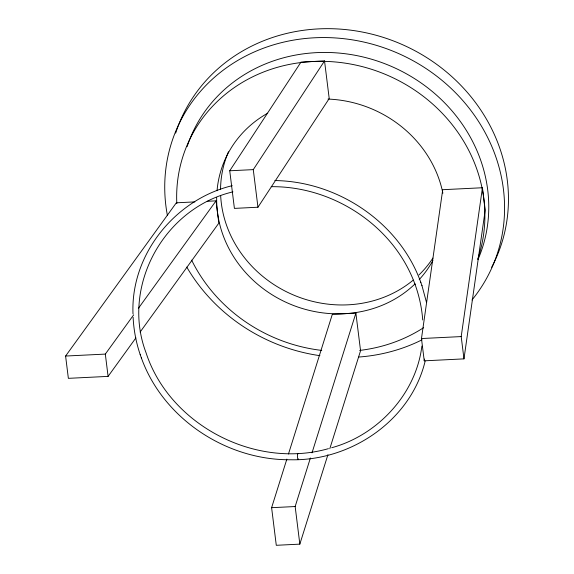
<?xml version="1.0" encoding="UTF-8"?>
<svg xmlns="http://www.w3.org/2000/svg" width="574" height="574" viewBox="0 0 574 574"><rect width="100%" height="100%" fill="white"/><g stroke="black" fill="none" stroke-linecap="round" stroke-linejoin="round"><path stroke-width="0.86" d="M421.474 338.538L442.719 189.7L482.447 187.741L485.217 210.034L463.971 358.872L424.243 360.831L421.474 338.538L461.202 336.579L482.447 187.741M424.243 360.831L424.502 359.059M421.868 346.065C416.114 393.757 377.922 435.099 331.707 447.734M425.162 361.046C410.97 420.512 350.822 461.008 290.961 459.767C226.658 460.434 163.267 418.905 141.355 357.903M327.926 454.687L299.836 544.138L276.288 545.3L271.61 507.689L286.857 459.128M288.464 454.02L332.332 314.294L355.88 313.139L360.558 350.743L329.799 448.717M299.836 544.138L295.158 506.533L310.405 457.966M312.012 452.857L355.88 313.139M229.736 170.779L300.984 62.1L324.532 60.937L329.211 98.549L257.956 207.228L234.407 208.391L229.736 170.779L253.278 169.624L324.532 60.937M135.909 337.892L108.091 376.386L68.363 378.338L65.594 356.045L176.326 202.809L194.866 201.897M108.091 376.386L105.322 354.093L133.663 314.875M138.384 308.338L216.054 200.85L207.221 201.287M140.106 332.081L218.823 223.143L216.054 200.85M232.233 185.667C175.084 199.436 130.477 254.512 133.003 313.913M232.922 191.867C164.035 208.01 120.82 286.232 145.997 352.623C169.481 424.817 254.992 469.539 328.428 448.653M65.594 356.045L105.322 354.093M271.61 507.689L295.158 506.533M271.237 186.679C333.02 186.041 393.929 225.905 415.059 284.489M274.838 180.552C337.899 181.377 399.317 222.561 420.821 282.386M421.926 285.515L426.511 302.484M133.118 317.329C133.713 330.064 136.153 342.7 140.25 354.775M420.764 282.214L421.983 285.694M415.002 284.317C418.998 295.18 421.868 307.829 422.708 319.969M140.192 354.596L141.412 358.076M461.202 336.579L463.971 358.872M253.278 169.624L257.956 207.228M298.516 458.927A3.078 0.596 87.2 0 1 297.734 458.726A3.078 0.596 87.2 0 1 297.468 454.716A3.078 0.596 87.2 0 1 298.179 453.769M432.925 260.474A115.632 105.803 23.6 0 1 419.207 279.603M415.067 283.857A115.632 105.803 23.6 0 1 288.586 303.445A115.632 105.803 23.6 0 1 216.671 197.521M217.029 190.747A115.632 105.803 23.6 0 1 267.735 113.186M327.998 99.072A115.632 105.803 23.6 0 1 442.87 193.201M423.634 327.675A156.171 142.89 23.6 0 1 359.654 350.42M321.741 350.405A156.171 142.89 23.6 0 1 191.623 260.13M176.814 203.598A156.171 142.89 23.6 0 1 350.721 64.073A156.171 142.89 23.6 0 1 477.762 258.96M187.124 146.607A156.171 142.89 23.6 0 1 385.333 63.908A156.171 142.89 23.6 0 1 477.963 259.591M432.918 258.078A115.632 105.803 23.6 0 1 418.948 274.968M413.251 280.083A115.632 105.803 23.6 0 1 292.044 294.376A115.632 105.803 23.6 0 1 220.653 195.447M220.545 189.485A115.632 105.803 23.6 0 1 228.459 151.78M167.4 215.472A172.186 157.541 23.6 0 1 372.748 44.298A172.186 157.541 23.6 0 1 471.979 299.987M422.084 339.786A172.186 157.541 23.6 0 1 358.807 357.035M319.912 355.672A172.186 157.541 23.6 0 1 186.765 267.082M175.673 133.118A172.186 157.541 23.6 0 1 399.813 43.509A172.186 157.541 23.6 0 1 491.653 267.276"/></g></svg>
